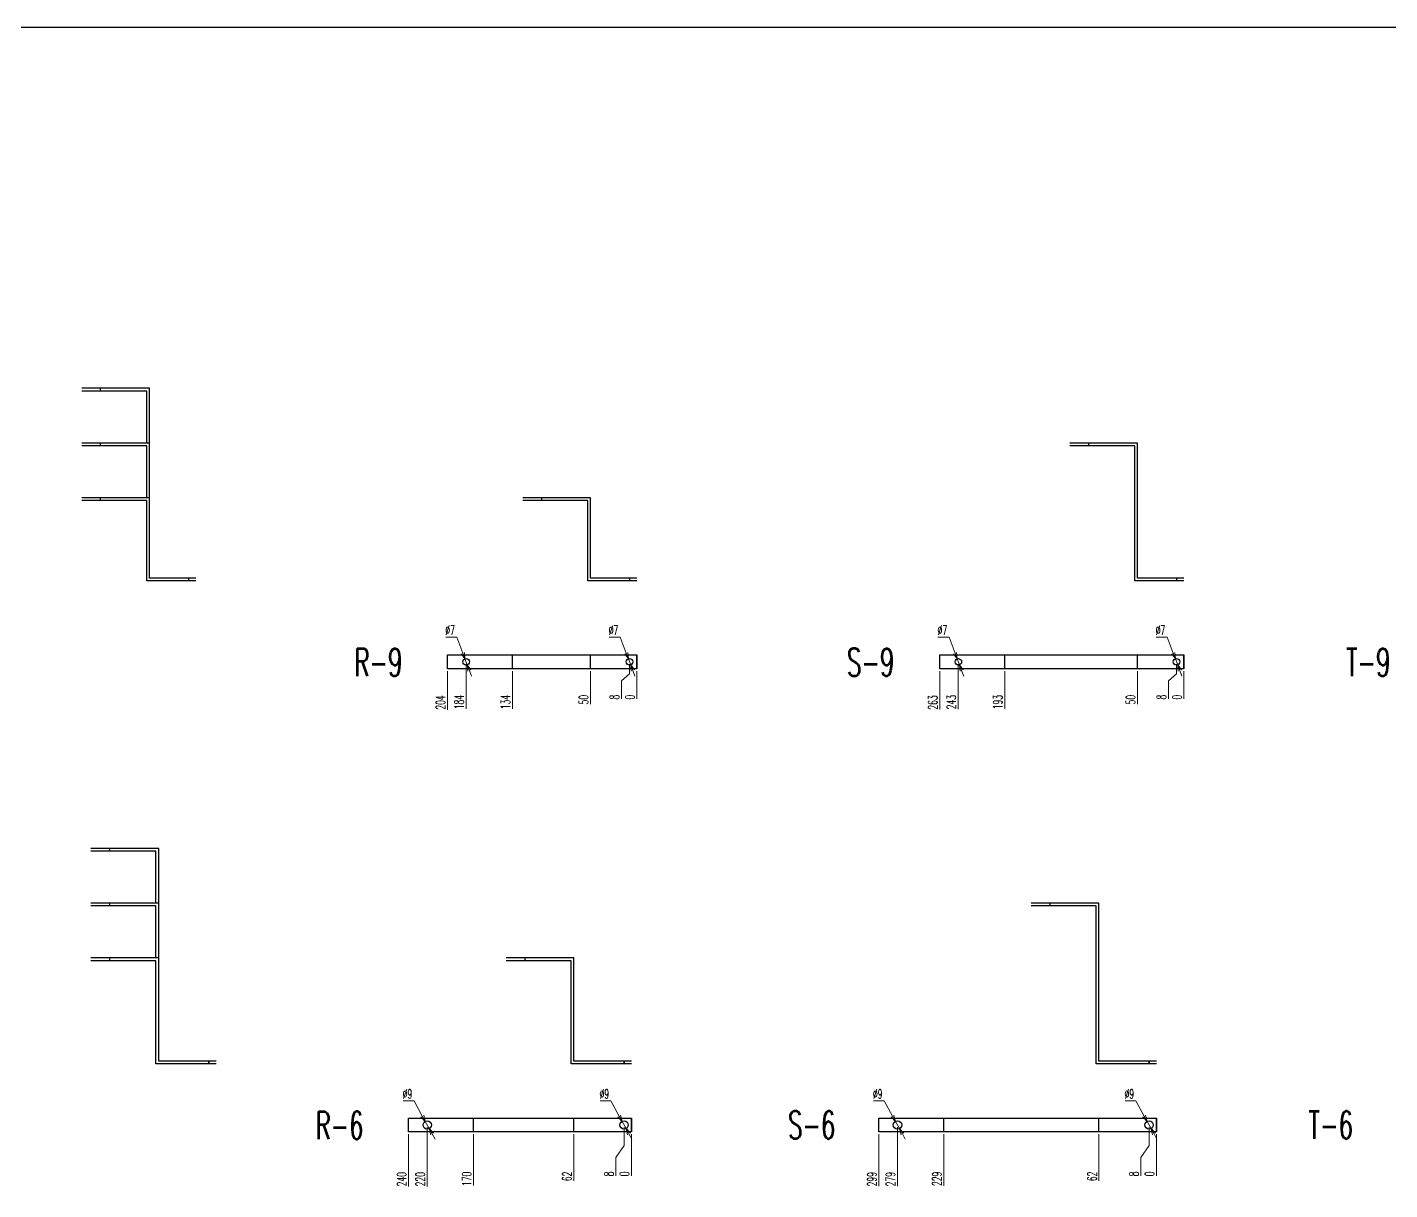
# Model space of a CAD drawing. Header units: millimetres. Extents: x 173893 to 258446, y -176540 to -123824.
# Drawn here: x 194349 to 195817, y -159496 to -158244 of the extents above; entities that cross this region are included whole.
import ezdxf
from ezdxf.enums import TextEntityAlignment as Align

# ---------------------------------------------------------------- set-up
doc = ezdxf.new("R2010")
doc.units = ezdxf.units.MM
doc.header["$LTSCALE"] = 3
doc.layers.add('@.DM. NÉT CHÍNH', color=7, linetype='Continuous')
doc.layers.add('@.VISIBLE', color=7, linetype='Continuous')
doc.styles.add('Ann_w01', font='romans.shx', dxfattribs={"width": 0.6, "bigfont": 'chineset.shx'})
doc.dimstyles.new('Dim 01_SC05', dxfattribs={"dimscale": 5, "dimtxt": 2, "dimasz": 1.3, "dimexe": 0.5, "dimexo": 0.5, "dimgap": 0.5, "dimtad": 1, "dimtoh": 1, "dimdec": 1, "dimzin": 12, "dimdsep": 46, "dimtxsty": 'Ann_w01', "dimblk": 'OPEN30', "dimcen": 1.5, "dimclrd": 6, "dimclre": 6, "dimclrt": 3, "dimadec": 1, "dimazin": 3, "dimtm": 1e-09, "dimtfac": 1, "dimtdec": 1, "dimtmove": 0, "dimatfit": 3, "dimldrblk": 'OPEN30', "dimfxl": 1, "dimtolj": 1, "dimlwd": 20, "dimlwe": 20, "dimarcsym": 0})

# ---------------------------------------------------------------- blocks, each defined once
blk = doc.blocks.new('*D1339')
at = {"color": 6, "linetype": 'Continuous', "lineweight": 20, "transparency": 16777216}
blk.add_line((194802.1, -158937.8), (194802.1, -158979.4), dxfattribs=at)
at = {"layer": 'Defpoints', "color": 0, "linetype": 'Continuous', "transparency": 16777216}
for p in [(195006.1, -158927.8), (194802.1, -158935.3), (194802.1, -158961.2)]:
    blk.add_point(p, dxfattribs=at)
at = {"color": 3, "linetype": 'Continuous', "transparency": 16777216, "insert": (194794.6, -158971.5), "char_height": 10, "attachment_point": 5, "rotation": 90, "style": 'Ann_w01'}
blk.add_mtext('\\A1;204', dxfattribs=at)
blk = doc.blocks.new('_Open30')
at = {"color": 0, "linetype": 'ByBlock', "lineweight": -2}
for p, q in [((-1, 0.27), (0, 0)), ((0, 0), (-1, -0.27)), ((0, 0), (-1, 0))]:
    blk.add_line(p, q, dxfattribs=at)
blk = doc.blocks.new('*D1340')
at = {"color": 6, "linetype": 'Continuous', "lineweight": 20, "transparency": 16777216}
blk.add_line((194822.1, -158930.3), (194822.1, -158978.5), dxfattribs=at)
at = {"layer": 'Defpoints', "color": 0, "linetype": 'Continuous', "transparency": 16777216}
for p in [(194822.1, -158927.8), (195006.1, -158927.8), (194822.1, -158961.2)]:
    blk.add_point(p, dxfattribs=at)
at = {"color": 3, "linetype": 'Continuous', "transparency": 16777216, "insert": (194814.6, -158971.1), "char_height": 10, "attachment_point": 5, "rotation": 90, "style": 'Ann_w01'}
blk.add_mtext('\\A1;184', dxfattribs=at)
blk = doc.blocks.new('*D1341')
at = {"color": 6, "linetype": 'Continuous', "lineweight": 20, "transparency": 16777216}
blk.add_line((194872.1, -158937.8), (194872.1, -158978.5), dxfattribs=at)
at = {"layer": 'Defpoints', "color": 0, "linetype": 'Continuous', "transparency": 16777216}
for p in [(195006.1, -158927.8), (194872.1, -158935.3), (194872.1, -158961.2)]:
    blk.add_point(p, dxfattribs=at)
at = {"color": 3, "linetype": 'Continuous', "transparency": 16777216, "insert": (194864.6, -158971.1), "char_height": 10, "attachment_point": 5, "rotation": 90, "style": 'Ann_w01'}
blk.add_mtext('\\A1;134', dxfattribs=at)
blk = doc.blocks.new('*D1342')
at = {"color": 6, "linetype": 'Continuous', "lineweight": 20, "transparency": 16777216}
blk.add_line((194956.1, -158937.8), (194956.1, -158973.4), dxfattribs=at)
at = {"layer": 'Defpoints', "color": 0, "linetype": 'Continuous', "transparency": 16777216}
for p in [(195006.1, -158927.8), (194956.1, -158935.3), (194956.1, -158961.2)]:
    blk.add_point(p, dxfattribs=at)
at = {"color": 3, "linetype": 'Continuous', "transparency": 16777216, "insert": (194948.6, -158968.5), "char_height": 10, "attachment_point": 5, "rotation": 90, "style": 'Ann_w01'}
blk.add_mtext('\\A1;50', dxfattribs=at)
blk = doc.blocks.new('*D1343')
at = {"color": 6, "linetype": 'Continuous', "lineweight": 20, "transparency": 16777216}
for p, q in [((194998.1, -158940.8), (194989.4, -158948.2)), ((194998.1, -158930.3), (194998.1, -158940.8)), ((194989.4, -158948.2), (194989.4, -158967.7))]:
    blk.add_line(p, q, dxfattribs=at)
at = {"layer": 'Defpoints', "color": 0, "linetype": 'Continuous', "transparency": 16777216}
for p in [(194998.1, -158927.8), (195006.1, -158927.8), (194989.4, -158961.2)]:
    blk.add_point(p, dxfattribs=at)
at = {"color": 3, "linetype": 'Continuous', "transparency": 16777216, "insert": (194981.9, -158965.7), "char_height": 10, "attachment_point": 5, "rotation": 90, "style": 'Ann_w01'}
blk.add_mtext('\\A1;8', dxfattribs=at)
blk = doc.blocks.new('*D1344')
at = {"color": 6, "linetype": 'Continuous', "lineweight": 20, "transparency": 16777216}
blk.add_line((195006.1, -158937.8), (195006.1, -158967.7), dxfattribs=at)
at = {"layer": 'Defpoints', "color": 0, "linetype": 'Continuous', "transparency": 16777216}
for p in [(195006.1, -158927.8), (195006.1, -158935.3), (195006.1, -158961.2)]:
    blk.add_point(p, dxfattribs=at)
at = {"color": 3, "linetype": 'Continuous', "transparency": 16777216, "insert": (194998.6, -158965.7), "char_height": 10, "attachment_point": 5, "rotation": 90, "style": 'Ann_w01'}
blk.add_mtext('\\A1;0', dxfattribs=at)
blk = doc.blocks.new('*D1345')
at = {"color": 6, "linetype": 'Continuous', "lineweight": 20, "transparency": 16777216}
for p, q in [((194800.2, -158901.1), (194812.2, -158901.1)), ((194812.2, -158901.1), (194818.6, -158918.4)), ((194823.4, -158931), (194820.9, -158924.5)), ((194825.6, -158937.1), (194827.9, -158943.2))]:
    blk.add_line(p, q, dxfattribs=at)
at = {"layer": 'Defpoints', "color": 0, "linetype": 'Continuous', "transparency": 16777216}
for p in [(194820.9, -158924.5), (194823.4, -158931)]:
    blk.add_point(p, dxfattribs=at)
at = {"color": 6, "linetype": 'Continuous', "lineweight": 20, "transparency": 16777216, "xscale": 6.5, "yscale": 6.5, "zscale": 6.5}
for p, rotation in [((194820.9, -158924.5), 290.4870346955402), ((194823.4, -158931), 110.4870346955402)]:
    blk.add_blockref('_Open30', p, dxfattribs=dict(at, rotation=rotation))
at = {"color": 3, "linetype": 'Continuous', "transparency": 16777216, "insert": (194804.9, -158893.6), "char_height": 10, "attachment_point": 5, "style": 'Ann_w01'}
blk.add_mtext('\\A1;∅7', dxfattribs=at)
blk = doc.blocks.new('*D1346')
at = {"color": 6, "linetype": 'Continuous', "lineweight": 20, "transparency": 16777216}
for p, q in [((194976.2, -158901.1), (194988.2, -158901.1)), ((194988.2, -158901.1), (194994.6, -158918.4)), ((194999.4, -158931), (194996.9, -158924.5)), ((195001.6, -158937.1), (195003.9, -158943.2))]:
    blk.add_line(p, q, dxfattribs=at)
at = {"layer": 'Defpoints', "color": 0, "linetype": 'Continuous', "transparency": 16777216}
for p in [(194996.9, -158924.5), (194999.4, -158931)]:
    blk.add_point(p, dxfattribs=at)
at = {"color": 6, "linetype": 'Continuous', "lineweight": 20, "transparency": 16777216, "xscale": 6.5, "yscale": 6.5, "zscale": 6.5}
for p, rotation in [((194996.9, -158924.5), 290.4870346954298), ((194999.4, -158931), 110.4870346954298)]:
    blk.add_blockref('_Open30', p, dxfattribs=dict(at, rotation=rotation))
at = {"color": 3, "linetype": 'Continuous', "transparency": 16777216, "insert": (194980.9, -158893.6), "char_height": 10, "attachment_point": 5, "style": 'Ann_w01'}
blk.add_mtext('\\A1;∅7', dxfattribs=at)
blk = doc.blocks.new('*D1347')
at = {"color": 6, "lineweight": 20, "transparency": 16777216}
blk.add_line((195332.2, -158937.8), (195332.2, -158979.2), dxfattribs=at)
at = {"layer": 'Defpoints', "color": 0, "transparency": 16777216}
for p in [(195595.2, -158927.8), (195332.2, -158935.3), (195332.2, -158961.3)]:
    blk.add_point(p, dxfattribs=at)
at = {"color": 3, "transparency": 16777216, "insert": (195324.7, -158971.5), "char_height": 10, "attachment_point": 5, "rotation": 90, "style": 'Ann_w01'}
blk.add_mtext('\\A1;263', dxfattribs=at)
blk = doc.blocks.new('*D1348')
at = {"color": 6, "lineweight": 20, "transparency": 16777216}
blk.add_line((195352.2, -158930.3), (195352.2, -158978.8), dxfattribs=at)
at = {"layer": 'Defpoints', "color": 0, "transparency": 16777216}
for p in [(195352.2, -158927.8), (195595.2, -158927.8), (195352.2, -158960.9)]:
    blk.add_point(p, dxfattribs=at)
at = {"color": 3, "transparency": 16777216, "insert": (195344.7, -158971.1), "char_height": 10, "attachment_point": 5, "rotation": 90, "style": 'Ann_w01'}
blk.add_mtext('\\A1;243', dxfattribs=at)
blk = doc.blocks.new('*D1349')
at = {"color": 6, "lineweight": 20, "transparency": 16777216}
blk.add_line((195402.2, -158937.8), (195402.2, -158978.4), dxfattribs=at)
at = {"layer": 'Defpoints', "color": 0, "transparency": 16777216}
for p in [(195595.2, -158927.8), (195402.2, -158935.3), (195402.2, -158961.3)]:
    blk.add_point(p, dxfattribs=at)
at = {"color": 3, "transparency": 16777216, "insert": (195394.7, -158971.1), "char_height": 10, "attachment_point": 5, "rotation": 90, "style": 'Ann_w01'}
blk.add_mtext('\\A1;193', dxfattribs=at)
blk = doc.blocks.new('*D1350')
at = {"color": 6, "lineweight": 20, "transparency": 16777216}
blk.add_line((195545.2, -158937.8), (195545.2, -158973.4), dxfattribs=at)
at = {"layer": 'Defpoints', "color": 0, "transparency": 16777216}
for p in [(195595.2, -158927.8), (195545.2, -158935.3), (195545.2, -158961.2)]:
    blk.add_point(p, dxfattribs=at)
at = {"color": 3, "transparency": 16777216, "insert": (195537.7, -158968.5), "char_height": 10, "attachment_point": 5, "rotation": 90, "style": 'Ann_w01'}
blk.add_mtext('\\A1;50', dxfattribs=at)
blk = doc.blocks.new('*D1351')
at = {"color": 6, "lineweight": 20, "transparency": 16777216}
for p, q in [((195587.2, -158940.8), (195578.5, -158948.2)), ((195587.2, -158930.3), (195587.2, -158940.8)), ((195578.5, -158948.2), (195578.5, -158967.7))]:
    blk.add_line(p, q, dxfattribs=at)
at = {"layer": 'Defpoints', "color": 0, "transparency": 16777216}
for p in [(195587.2, -158927.8), (195595.2, -158927.8), (195578.5, -158961.2)]:
    blk.add_point(p, dxfattribs=at)
at = {"color": 3, "transparency": 16777216, "insert": (195571, -158965.7), "char_height": 10, "attachment_point": 5, "rotation": 90, "style": 'Ann_w01'}
blk.add_mtext('\\A1;8', dxfattribs=at)
blk = doc.blocks.new('*D1352')
at = {"color": 6, "lineweight": 20, "transparency": 16777216}
blk.add_line((195595.2, -158937.8), (195595.2, -158967.7), dxfattribs=at)
at = {"layer": 'Defpoints', "color": 0, "transparency": 16777216}
for p in [(195595.2, -158927.8), (195595.2, -158935.3), (195595.2, -158961.2)]:
    blk.add_point(p, dxfattribs=at)
at = {"color": 3, "transparency": 16777216, "insert": (195587.7, -158965.7), "char_height": 10, "attachment_point": 5, "rotation": 90, "style": 'Ann_w01'}
blk.add_mtext('\\A1;0', dxfattribs=at)
blk = doc.blocks.new('*D1353')
at = {"color": 6, "lineweight": 20, "transparency": 16777216}
for p, q in [((195330.3, -158901.1), (195342.3, -158901.1)), ((195342.3, -158901.1), (195348.7, -158918.4)), ((195353.5, -158931), (195351, -158924.5)), ((195355.7, -158937.1), (195358, -158943.2))]:
    blk.add_line(p, q, dxfattribs=at)
at = {"layer": 'Defpoints', "color": 0, "transparency": 16777216}
for p in [(195351, -158924.5), (195353.5, -158931)]:
    blk.add_point(p, dxfattribs=at)
at = {"color": 6, "lineweight": 20, "transparency": 16777216, "xscale": 6.5, "yscale": 6.5, "zscale": 6.5}
for p, rotation in [((195351, -158924.5), 290.4870346956799), ((195353.5, -158931), 110.48703469568)]:
    blk.add_blockref('_Open30', p, dxfattribs=dict(at, rotation=rotation))
at = {"color": 3, "transparency": 16777216, "insert": (195335, -158893.6), "char_height": 10, "attachment_point": 5, "style": 'Ann_w01'}
blk.add_mtext('\\A1;∅7', dxfattribs=at)
blk = doc.blocks.new('*D1354')
at = {"color": 6, "lineweight": 20, "transparency": 16777216}
for p, q in [((195565.3, -158901.1), (195577.3, -158901.1)), ((195577.3, -158901.1), (195583.7, -158918.4)), ((195588.5, -158931), (195586, -158924.5)), ((195590.7, -158937.1), (195593, -158943.2))]:
    blk.add_line(p, q, dxfattribs=at)
at = {"layer": 'Defpoints', "color": 0, "transparency": 16777216}
for p in [(195586, -158924.5), (195588.5, -158931)]:
    blk.add_point(p, dxfattribs=at)
at = {"color": 6, "lineweight": 20, "transparency": 16777216, "xscale": 6.5, "yscale": 6.5, "zscale": 6.5}
for p, rotation in [((195586, -158924.5), 290.4870346950669), ((195588.5, -158931), 110.4870346950669)]:
    blk.add_blockref('_Open30', p, dxfattribs=dict(at, rotation=rotation))
at = {"color": 3, "transparency": 16777216, "insert": (195570, -158893.6), "char_height": 10, "attachment_point": 5, "style": 'Ann_w01'}
blk.add_mtext('\\A1;∅7', dxfattribs=at)
blk = doc.blocks.new('*D1363')
at = {"color": 6, "linetype": 'Continuous', "lineweight": 20, "transparency": 16777216}
blk.add_line((194760.2, -159436.5), (194760.2, -159492.6), dxfattribs=at)
at = {"layer": 'Defpoints', "color": 0, "linetype": 'Continuous', "transparency": 16777216}
for p in [(195000.2, -159426.5), (194760.2, -159434), (194760.2, -159474.7)]:
    blk.add_point(p, dxfattribs=at)
at = {"color": 3, "linetype": 'Continuous', "transparency": 16777216, "insert": (194752.7, -159484.9), "char_height": 10, "attachment_point": 5, "rotation": 90, "style": 'Ann_w01'}
blk.add_mtext('\\A1;240', dxfattribs=at)
blk = doc.blocks.new('*D1364')
at = {"color": 6, "linetype": 'Continuous', "lineweight": 20, "transparency": 16777216}
blk.add_line((194780.2, -159429), (194780.2, -159492.6), dxfattribs=at)
at = {"layer": 'Defpoints', "color": 0, "linetype": 'Continuous', "transparency": 16777216}
for p in [(194780.2, -159426.5), (195000.2, -159426.5), (194780.2, -159474.7)]:
    blk.add_point(p, dxfattribs=at)
at = {"color": 3, "linetype": 'Continuous', "transparency": 16777216, "insert": (194772.7, -159484.9), "char_height": 10, "attachment_point": 5, "rotation": 90, "style": 'Ann_w01'}
blk.add_mtext('\\A1;220', dxfattribs=at)
blk = doc.blocks.new('*D1365')
at = {"color": 6, "linetype": 'Continuous', "lineweight": 20, "transparency": 16777216}
blk.add_line((194830.2, -159436.5), (194830.2, -159491.8), dxfattribs=at)
at = {"layer": 'Defpoints', "color": 0, "linetype": 'Continuous', "transparency": 16777216}
for p in [(195000.2, -159426.5), (194830.2, -159434), (194830.2, -159474.7)]:
    blk.add_point(p, dxfattribs=at)
at = {"color": 3, "linetype": 'Continuous', "transparency": 16777216, "insert": (194822.7, -159484.5), "char_height": 10, "attachment_point": 5, "rotation": 90, "style": 'Ann_w01'}
blk.add_mtext('\\A1;170', dxfattribs=at)
blk = doc.blocks.new('*D1366')
at = {"color": 6, "linetype": 'Continuous', "lineweight": 20, "transparency": 16777216}
blk.add_line((194938.2, -159436.5), (194938.2, -159486.6), dxfattribs=at)
at = {"layer": 'Defpoints', "color": 0, "linetype": 'Continuous', "transparency": 16777216}
for p in [(195000.2, -159426.5), (194938.2, -159434), (194938.2, -159474.7)]:
    blk.add_point(p, dxfattribs=at)
at = {"color": 3, "linetype": 'Continuous', "transparency": 16777216, "insert": (194930.7, -159481.9), "char_height": 10, "attachment_point": 5, "rotation": 90, "style": 'Ann_w01'}
blk.add_mtext('\\A1;62', dxfattribs=at)
blk = doc.blocks.new('*D1367')
at = {"color": 6, "linetype": 'Continuous', "lineweight": 20, "transparency": 16777216}
for p, q in [((194992.2, -159429), (194992.2, -159448.7)), ((194992.2, -159448.7), (194983.5, -159461.7)), ((194983.5, -159461.7), (194983.5, -159481.2))]:
    blk.add_line(p, q, dxfattribs=at)
at = {"layer": 'Defpoints', "color": 0, "linetype": 'Continuous', "transparency": 16777216}
for p in [(194992.2, -159426.5), (195000.2, -159426.5), (194983.5, -159474.7)]:
    blk.add_point(p, dxfattribs=at)
at = {"color": 3, "linetype": 'Continuous', "transparency": 16777216, "insert": (194976, -159479.2), "char_height": 10, "attachment_point": 5, "rotation": 90, "style": 'Ann_w01'}
blk.add_mtext('\\A1;8', dxfattribs=at)
blk = doc.blocks.new('*D1368')
at = {"color": 6, "linetype": 'Continuous', "lineweight": 20, "transparency": 16777216}
blk.add_line((195000.2, -159436.5), (195000.2, -159481.2), dxfattribs=at)
at = {"layer": 'Defpoints', "color": 0, "linetype": 'Continuous', "transparency": 16777216}
for p in [(195000.2, -159426.5), (195000.2, -159434), (195000.2, -159474.7)]:
    blk.add_point(p, dxfattribs=at)
at = {"color": 3, "linetype": 'Continuous', "transparency": 16777216, "insert": (194992.7, -159479.2), "char_height": 10, "attachment_point": 5, "rotation": 90, "style": 'Ann_w01'}
blk.add_mtext('\\A1;0', dxfattribs=at)
blk = doc.blocks.new('*D1369')
at = {"color": 6, "linetype": 'Continuous', "lineweight": 20, "transparency": 16777216}
for p, q in [((194754.4, -159400.6), (194766, -159400.6)), ((194766, -159400.6), (194774.9, -159416.9)), ((194782.4, -159430.4), (194778.1, -159422.6)), ((194785.5, -159436.1), (194788.7, -159441.8))]:
    blk.add_line(p, q, dxfattribs=at)
at = {"layer": 'Defpoints', "color": 0, "linetype": 'Continuous', "transparency": 16777216}
for p in [(194778.1, -159422.6), (194782.4, -159430.4)]:
    blk.add_point(p, dxfattribs=at)
at = {"color": 6, "linetype": 'Continuous', "lineweight": 20, "transparency": 16777216, "xscale": 6.5, "yscale": 6.5, "zscale": 6.5}
for p, rotation in [((194778.1, -159422.6), 298.8205209479456), ((194782.4, -159430.4), 118.8205209479456)]:
    blk.add_blockref('_Open30', p, dxfattribs=dict(at, rotation=rotation))
at = {"color": 3, "linetype": 'Continuous', "transparency": 16777216, "insert": (194759, -159393.1), "char_height": 10, "attachment_point": 5, "style": 'Ann_w01'}
blk.add_mtext('\\A1;∅9', dxfattribs=at)
blk = doc.blocks.new('*D1370')
at = {"color": 6, "linetype": 'Continuous', "lineweight": 20, "transparency": 16777216}
for p, q in [((194966.4, -159400.6), (194978, -159400.6)), ((194978, -159400.6), (194986.9, -159416.9)), ((194994.4, -159430.4), (194990.1, -159422.6)), ((194997.5, -159436.1), (195000.7, -159441.8))]:
    blk.add_line(p, q, dxfattribs=at)
at = {"layer": 'Defpoints', "color": 0, "linetype": 'Continuous', "transparency": 16777216}
for p in [(194990.1, -159422.6), (194994.4, -159430.4)]:
    blk.add_point(p, dxfattribs=at)
at = {"color": 6, "linetype": 'Continuous', "lineweight": 20, "transparency": 16777216, "xscale": 6.5, "yscale": 6.5, "zscale": 6.5}
for p, rotation in [((194990.1, -159422.6), 298.8205209484163), ((194994.4, -159430.4), 118.8205209484163)]:
    blk.add_blockref('_Open30', p, dxfattribs=dict(at, rotation=rotation))
at = {"color": 3, "linetype": 'Continuous', "transparency": 16777216, "insert": (194971, -159393.1), "char_height": 10, "attachment_point": 5, "style": 'Ann_w01'}
blk.add_mtext('\\A1;∅9', dxfattribs=at)
blk = doc.blocks.new('*D1371')
at = {"color": 6, "lineweight": 20, "transparency": 16777216}
blk.add_line((195266.7, -159436.5), (195266.7, -159492.5), dxfattribs=at)
at = {"layer": 'Defpoints', "color": 0, "transparency": 16777216}
for p in [(195565.7, -159426.5), (195266.7, -159434), (195266.7, -159474.8)]:
    blk.add_point(p, dxfattribs=at)
at = {"color": 3, "transparency": 16777216, "insert": (195259.2, -159484.9), "char_height": 10, "attachment_point": 5, "rotation": 90, "style": 'Ann_w01'}
blk.add_mtext('\\A1;299', dxfattribs=at)
blk = doc.blocks.new('*D1372')
at = {"color": 6, "lineweight": 20, "transparency": 16777216}
blk.add_line((195286.7, -159429), (195286.7, -159492.5), dxfattribs=at)
at = {"layer": 'Defpoints', "color": 0, "transparency": 16777216}
for p in [(195286.7, -159426.5), (195565.7, -159426.5), (195286.7, -159474.8)]:
    blk.add_point(p, dxfattribs=at)
at = {"color": 3, "transparency": 16777216, "insert": (195279.2, -159484.9), "char_height": 10, "attachment_point": 5, "rotation": 90, "style": 'Ann_w01'}
blk.add_mtext('\\A1;279', dxfattribs=at)
blk = doc.blocks.new('*D1373')
at = {"color": 6, "lineweight": 20, "transparency": 16777216}
blk.add_line((195336.7, -159436.5), (195336.7, -159492), dxfattribs=at)
at = {"layer": 'Defpoints', "color": 0, "transparency": 16777216}
for p in [(195565.7, -159426.5), (195336.7, -159434), (195336.7, -159474.4)]:
    blk.add_point(p, dxfattribs=at)
at = {"color": 3, "transparency": 16777216, "insert": (195329.2, -159484.5), "char_height": 10, "attachment_point": 5, "rotation": 90, "style": 'Ann_w01'}
blk.add_mtext('\\A1;229', dxfattribs=at)
blk = doc.blocks.new('*D1374')
at = {"color": 6, "lineweight": 20, "transparency": 16777216}
blk.add_line((195503.7, -159436.5), (195503.7, -159486.6), dxfattribs=at)
at = {"layer": 'Defpoints', "color": 0, "transparency": 16777216}
for p in [(195565.7, -159426.5), (195503.7, -159434), (195503.7, -159474.7)]:
    blk.add_point(p, dxfattribs=at)
at = {"color": 3, "transparency": 16777216, "insert": (195496.2, -159481.9), "char_height": 10, "attachment_point": 5, "rotation": 90, "style": 'Ann_w01'}
blk.add_mtext('\\A1;62', dxfattribs=at)
blk = doc.blocks.new('*D1375')
at = {"color": 6, "lineweight": 20, "transparency": 16777216}
for p, q in [((195557.7, -159429), (195557.7, -159448.7)), ((195557.7, -159448.7), (195548.9, -159461.7)), ((195548.9, -159461.7), (195548.9, -159481.2))]:
    blk.add_line(p, q, dxfattribs=at)
at = {"layer": 'Defpoints', "color": 0, "transparency": 16777216}
for p in [(195557.7, -159426.5), (195565.7, -159426.5), (195548.9, -159474.7)]:
    blk.add_point(p, dxfattribs=at)
at = {"color": 3, "transparency": 16777216, "insert": (195541.4, -159479.2), "char_height": 10, "attachment_point": 5, "rotation": 90, "style": 'Ann_w01'}
blk.add_mtext('\\A1;8', dxfattribs=at)
blk = doc.blocks.new('*D1376')
at = {"color": 6, "lineweight": 20, "transparency": 16777216}
blk.add_line((195565.7, -159436.5), (195565.7, -159481.2), dxfattribs=at)
at = {"layer": 'Defpoints', "color": 0, "transparency": 16777216}
for p in [(195565.7, -159426.5), (195565.7, -159434), (195565.7, -159474.7)]:
    blk.add_point(p, dxfattribs=at)
at = {"color": 3, "transparency": 16777216, "insert": (195558.2, -159479.2), "char_height": 10, "attachment_point": 5, "rotation": 90, "style": 'Ann_w01'}
blk.add_mtext('\\A1;0', dxfattribs=at)
blk = doc.blocks.new('*D1378')
at = {"color": 6, "lineweight": 20, "transparency": 16777216}
for p, q in [((195260.8, -159400.6), (195272.5, -159400.6)), ((195272.5, -159400.6), (195281.4, -159416.9)), ((195288.9, -159430.4), (195284.5, -159422.6)), ((195292, -159436.1), (195295.1, -159441.8))]:
    blk.add_line(p, q, dxfattribs=at)
at = {"layer": 'Defpoints', "color": 0, "transparency": 16777216}
for p in [(195284.5, -159422.6), (195288.9, -159430.4)]:
    blk.add_point(p, dxfattribs=at)
at = {"color": 6, "lineweight": 20, "transparency": 16777216, "xscale": 6.5, "yscale": 6.5, "zscale": 6.5}
for p, rotation in [((195284.5, -159422.6), 298.8205209481483), ((195288.9, -159430.4), 118.8205209481483)]:
    blk.add_blockref('_Open30', p, dxfattribs=dict(at, rotation=rotation))
at = {"color": 3, "transparency": 16777216, "insert": (195265.4, -159393.1), "char_height": 10, "attachment_point": 5, "style": 'Ann_w01'}
blk.add_mtext('\\A1;∅9', dxfattribs=at)
blk = doc.blocks.new('*D1377')
at = {"color": 6, "lineweight": 20, "transparency": 16777216}
for p, q in [((195531.8, -159400.6), (195543.5, -159400.6)), ((195543.5, -159400.6), (195552.4, -159416.9)), ((195559.9, -159430.4), (195555.5, -159422.6)), ((195563, -159436.1), (195566.1, -159441.8))]:
    blk.add_line(p, q, dxfattribs=at)
at = {"layer": 'Defpoints', "color": 0, "transparency": 16777216}
for p in [(195555.5, -159422.6), (195559.9, -159430.4)]:
    blk.add_point(p, dxfattribs=at)
at = {"color": 6, "lineweight": 20, "transparency": 16777216, "xscale": 6.5, "yscale": 6.5, "zscale": 6.5}
for p, rotation in [((195555.5, -159422.6), 298.8205209487735), ((195559.9, -159430.4), 118.8205209487736)]:
    blk.add_blockref('_Open30', p, dxfattribs=dict(at, rotation=rotation))
at = {"color": 3, "transparency": 16777216, "insert": (195536.4, -159393.1), "char_height": 10, "attachment_point": 5, "style": 'Ann_w01'}
blk.add_mtext('\\A1;∅9', dxfattribs=at)

msp = doc.modelspace()

# ---------------------------------------------------------------- linework, layer by layer
at = {"color": 2}
for p, q in [((195492.23, -158692.1), (195492.23, -158695.1)), ((195587.23, -158837.6), (195587.23, -158840.6)), ((195595.23, -158935.27), (195595.23, -158920.27)), ((195450.7, -159187.61), (195450.7, -159190.61)), ((195557.7, -159359.61), (195557.7, -159357.61)), ((195557.7, -159357.61), (195557.7, -159360.61)), ((195565.7, -159433.99), (195565.7, -159418.99))]:
    msp.add_line(p, q, dxfattribs=at)
at = {"color": 1, "linetype": 'Continuous'}
for p, q in [((195006.13, -158935.27), (195006.13, -158920.27)), ((195000.24, -159433.99), (195000.24, -159418.99))]:
    msp.add_line(p, q, dxfattribs=at)
at = {"color": 4, "linetype": 'Continuous'}
for points in [[(194481.16, -158692.1), (194481.16, -158633.1), (194408.16, -158633.1)], [(194478.16, -158692.1), (194478.16, -158636.1), (194408.16, -158636.1)], [(194491.06, -159187.61), (194491.06, -159128.61), (194418.06, -159128.61)], [(194488.06, -159187.61), (194488.06, -159131.61), (194418.06, -159131.61)]]:
    msp.add_lwpolyline(points, dxfattribs=at)
at = {"color": 2, "linetype": 'Continuous'}
for points in [[(194481.16, -158751.1), (194481.16, -158692.1), (194408.16, -158692.1)], [(194478.16, -158751.1), (194478.16, -158695.1), (194408.16, -158695.1)], [(194491.06, -159246.61), (194491.06, -159187.61), (194418.06, -159187.61)], [(194488.06, -159246.61), (194488.06, -159190.61), (194418.06, -159190.61)]]:
    msp.add_lwpolyline(points, dxfattribs=at)
at = {"color": 2}
for points in [[(195595.23, -158837.6), (195545.23, -158837.6), (195545.23, -158692.1), (195472.23, -158692.1)], [(195595.23, -158840.6), (195542.23, -158840.6), (195542.23, -158695.1), (195472.23, -158695.1)], [(195565.7, -159357.61), (195503.7, -159357.61), (195503.7, -159187.61), (195430.7, -159187.61)], [(195565.7, -159360.61), (195500.7, -159360.61), (195500.7, -159190.61), (195430.7, -159190.61)]]:
    msp.add_lwpolyline(points, dxfattribs=at)
at = {"color": 1, "linetype": 'Continuous'}
for points in [[(194531.16, -158837.6), (194481.16, -158837.6), (194481.16, -158751.1), (194408.16, -158751.1)], [(195006.13, -158837.6), (194956.13, -158837.6), (194956.13, -158751.1), (194883.13, -158751.1)], [(194531.16, -158840.6), (194478.16, -158840.6), (194478.16, -158754.1), (194408.16, -158754.1)], [(195006.13, -158840.6), (194953.13, -158840.6), (194953.13, -158754.1), (194883.13, -158754.1)], [(194553.06, -159357.61), (194491.06, -159357.61), (194491.06, -159246.61), (194418.06, -159246.61)], [(194553.06, -159360.61), (194488.06, -159360.61), (194488.06, -159249.61), (194418.06, -159249.61)], [(195000.24, -159357.61), (194938.24, -159357.61), (194938.24, -159246.61), (194865.24, -159246.61)], [(195000.24, -159360.61), (194935.24, -159360.61), (194935.24, -159249.61), (194865.24, -159249.61)]]:
    msp.add_lwpolyline(points, dxfattribs=at)
for points in [[(195006.13, -158935.27), (194802.13, -158935.27), (194802.13, -158920.27), (195006.13, -158920.27)], [(195006.13, -158935.27), (194872.13, -158935.27), (194872.13, -158920.27), (195006.13, -158920.27)], [(195006.13, -158935.27), (194956.13, -158935.27), (194956.13, -158920.27), (195006.13, -158920.27)], [(195000.24, -159433.99), (194760.24, -159433.99), (194760.24, -159418.99), (195000.24, -159418.99)], [(195000.24, -159433.99), (194830.24, -159433.99), (194830.24, -159418.99), (195000.24, -159418.99)], [(195000.24, -159433.99), (194938.24, -159433.99), (194938.24, -159418.99), (195000.24, -159418.99)]]:
    msp.add_lwpolyline(points, close=True, dxfattribs=at)
at = {"color": 2}
for points in [[(195595.23, -158935.27), (195332.23, -158935.27), (195332.23, -158920.27), (195595.23, -158920.27)], [(195595.23, -158935.27), (195402.23, -158935.27), (195402.23, -158920.27), (195595.23, -158920.27)], [(195595.23, -158935.27), (195545.23, -158935.27), (195545.23, -158920.27), (195595.23, -158920.27)], [(195565.7, -159433.99), (195266.7, -159433.99), (195266.7, -159418.99), (195565.7, -159418.99)], [(195565.7, -159433.99), (195336.7, -159433.99), (195336.7, -159418.99), (195565.7, -159418.99)], [(195565.7, -159433.99), (195503.7, -159433.99), (195503.7, -159418.99), (195565.7, -159418.99)]]:
    msp.add_lwpolyline(points, close=True, dxfattribs=at)
at = {"color": 1, "linetype": 'Continuous'}
for centre, radius in [((194822.13, -158927.77), 3.5), ((194998.13, -158927.77), 3.5), ((194780.24, -159426.49), 4.5), ((194992.24, -159426.49), 4.5)]:
    msp.add_circle(centre, radius, dxfattribs=at)
at = {"color": 2}
for centre, radius in [((195352.23, -158927.77), 3.5), ((195587.23, -158927.77), 3.5), ((195286.7, -159426.49), 4.5), ((195557.7, -159426.49), 4.5)]:
    msp.add_circle(centre, radius, dxfattribs=at)
at = {"layer": '@.DM. NÉT CHÍNH', "linetype": 'Continuous'}
for p, q in [((194090.8, -158244.27), (197290.13, -158244.27)), ((194428.16, -158633.1), (194428.16, -158636.1)), ((194428.16, -158692.1), (194428.16, -158695.1)), ((194428.16, -158751.1), (194428.16, -158754.1)), ((194903.13, -158751.1), (194903.13, -158754.1)), ((194523.16, -158837.6), (194523.16, -158840.6)), ((194998.13, -158837.6), (194998.13, -158840.6)), ((194438.06, -159128.61), (194438.06, -159131.61)), ((194438.06, -159187.61), (194438.06, -159190.61)), ((194438.06, -159246.61), (194438.06, -159249.61)), ((194885.24, -159246.61), (194885.24, -159249.61)), ((194545.06, -159357.61), (194545.06, -159360.61)), ((194992.24, -159357.61), (194992.24, -159360.61))]:
    msp.add_line(p, q, dxfattribs=at)
at = {"layer": '@.VISIBLE', "color": 1}
for p, q in [((194545.06, -159359.61), (194545.06, -159357.61)), ((194992.24, -159359.61), (194992.24, -159357.61))]:
    msp.add_line(p, q, dxfattribs=at)

# ---------------------------------------------------------------- texts
at = {"style": 'Ann_w01', "width": 0.6}
for s, p in [('R-9', (194727.63, -158928.17)), ('S-9', (195257.72, -158928.17)), ('T-9', (195793.61, -158928.17)), ('R-6', (194685.74, -159426.9)), ('S-6', (195194.37, -159426.49)), ('T-6', (195753.29, -159426.49))]:
    msp.add_text(s, height=30, dxfattribs=at).set_placement(p, align=Align.MIDDLE_CENTER)

# ---------------------------------------------------------------- dimensions: what is measured, and where the dimension line sits
at = {"color": 1, "linetype": 'Continuous'}
for p1, p2, picture, middle in [((194823.36, -158931.05), (194820.91, -158924.49), '*D1345', (194804.95, -158901.07)), ((194999.36, -158931.05), (194996.91, -158924.49), '*D1346', (194980.95, -158901.07)), ((194782.41, -159430.44), (194778.07, -159422.55), '*D1369', (194758.95, -159400.65)), ((194994.41, -159430.44), (194990.07, -159422.55), '*D1370', (194970.95, -159400.65))]:
    dim = msp.add_diameter_dim_2p(p1=p1, p2=p2, dimstyle='Dim 01_SC05', dxfattribs=at)
    dim.commit()
    dim.dimension.update_dxf_attribs({"geometry": picture, "text_midpoint": middle, "dimtype": 163})
at = {"color": 2}
for p1, p2, picture, middle in [((195353.45, -158931.05), (195351, -158924.49), '*D1353', (195335.04, -158901.07)), ((195588.45, -158931.05), (195586, -158924.49), '*D1354', (195570.04, -158901.07)), ((195288.87, -159430.44), (195284.53, -159422.55), '*D1378', (195265.41, -159400.65)), ((195559.87, -159430.44), (195555.53, -159422.55), '*D1377', (195536.41, -159400.65))]:
    dim = msp.add_diameter_dim_2p(p1=p1, p2=p2, dimstyle='Dim 01_SC05', dxfattribs=at)
    dim.commit()
    dim.dimension.update_dxf_attribs({"geometry": picture, "text_midpoint": middle, "dimtype": 163})
at = {"color": 1, "linetype": 'Continuous'}
for feature_location, offset, origin, picture, middle in [((194802.13, -158935.27), (0, -25.91), (195006.13, -158927.77), '*D1339', (194794.63, -158971.53)), ((194822.13, -158927.77), (0, -33.41), (195006.13, -158927.77), '*D1340', (194814.63, -158971.1)), ((194872.13, -158935.27), (0, -25.91), (195006.13, -158927.77), '*D1341', (194864.63, -158971.1)), ((194956.13, -158935.27), (0, -25.91), (195006.13, -158927.77), '*D1342', (194948.63, -158968.53)), ((194998.13, -158927.77), (-8.76, -33.41), (195006.13, -158927.77), '*D1343', (194981.87, -158965.68)), ((195006.13475756, -158935.26771043), (0, -25.90791043), (195006.13475756, -158927.76771043), '*D1344', (194998.63475756, -158965.67562086)), ((194760.24, -159433.99), (0, -40.7), (195000.24, -159426.49), '*D1363', (194752.74, -159484.91)), ((194780.24, -159426.49), (0, -48.2), (195000.24, -159426.49), '*D1364', (194772.74, -159484.91)), ((194830.24, -159433.99), (0, -40.7), (195000.24, -159426.49), '*D1365', (194822.74, -159484.48)), ((194938.24, -159433.99), (0, -40.7), (195000.24, -159426.49), '*D1366', (194930.74, -159481.91)), ((194992.24, -159426.49), (-8.76, -48.2), (195000.24, -159426.49), '*D1367', (194975.99, -159479.19)), ((195000.24416804, -159433.9938737), (0, -40.69751707), (195000.24416804, -159426.4938737), '*D1368', (194992.74416804, -159479.19139078))]:
    dim = msp.add_ordinate_dim(feature_location=feature_location, offset=offset, dtype=1, origin=origin, dimstyle='Dim 01_SC05', dxfattribs=at)
    dim.commit()
    dim.dimension.update_dxf_attribs({"geometry": picture, "text_midpoint": middle})
at = {"color": 2}
for feature_location, offset, origin, picture, middle in [((195332.23, -158935.27), (0, -26.05), (195595.23, -158927.77), '*D1347', (195324.73, -158971.53)), ((195352.23, -158927.77), (0, -33.12), (195595.23, -158927.77), '*D1348', (195344.73, -158971.1)), ((195402.23, -158935.27), (0, -26.05), (195595.23, -158927.77), '*D1349', (195394.73, -158971.1)), ((195545.23, -158935.27), (0, -25.91), (195595.23, -158927.77), '*D1350', (195537.73, -158968.53)), ((195587.23, -158927.77), (-8.76, -33.41), (195595.23, -158927.77), '*D1351', (195570.97, -158965.68)), ((195595.22903895, -158935.26771043), (0, -25.90791043), (195595.22903895, -158927.76771043), '*D1352', (195587.72903894, -158965.67562086)), ((195266.7, -159433.99), (0, -40.84), (195565.7, -159426.49), '*D1371', (195259.2, -159484.91)), ((195286.7, -159426.49), (0, -48.34), (195565.7, -159426.49), '*D1372', (195279.2, -159484.91)), ((195336.7, -159433.99), (0, -40.41), (195565.7, -159426.49), '*D1373', (195329.2, -159484.48)), ((195503.7, -159433.99), (0, -40.7), (195565.7, -159426.49), '*D1374', (195496.2, -159481.91)), ((195557.7, -159426.49), (-8.76, -48.2), (195565.7, -159426.49), '*D1375', (195541.44, -159479.19)), ((195565.70019217, -159433.9938737), (0, -40.69751707), (195565.70019217, -159426.4938737), '*D1376', (195558.20019217, -159479.19139078))]:
    dim = msp.add_ordinate_dim(feature_location=feature_location, offset=offset, dtype=1, origin=origin, dimstyle='Dim 01_SC05', dxfattribs=at)
    dim.commit()
    dim.dimension.update_dxf_attribs({"geometry": picture, "text_midpoint": middle})

doc.saveas('drawing.dxf')
